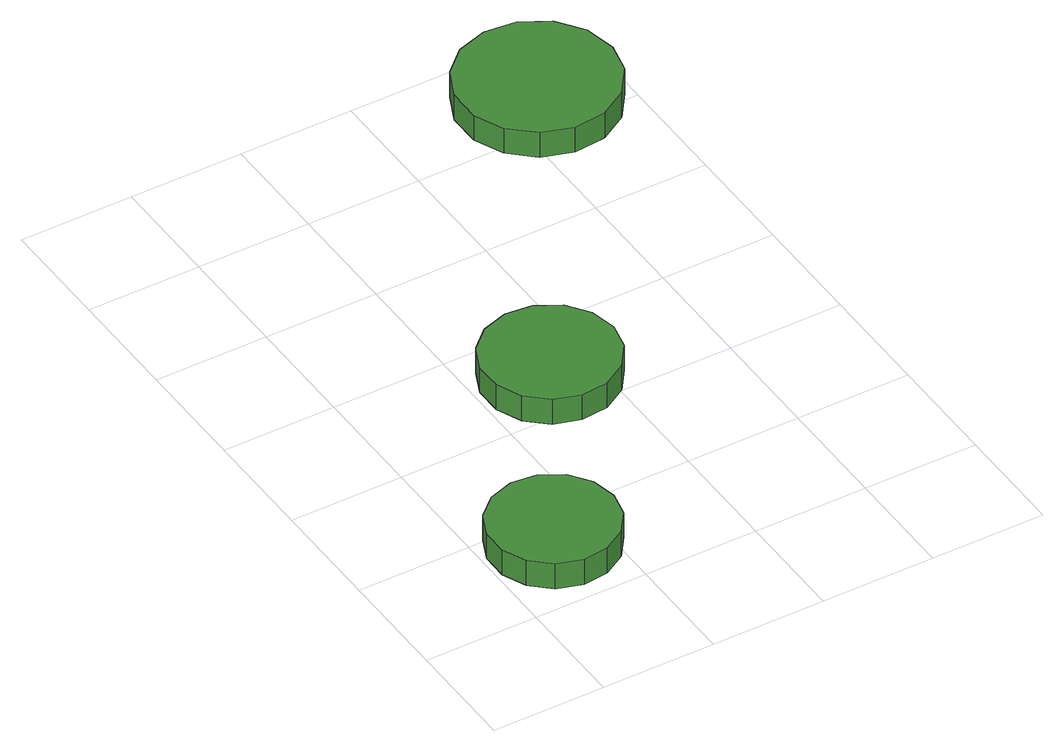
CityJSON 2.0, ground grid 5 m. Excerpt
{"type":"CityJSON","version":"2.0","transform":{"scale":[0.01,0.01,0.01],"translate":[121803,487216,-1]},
"CityObjects":{
"tree1":{"type":"SolitaryVegetationObject","attributes":{"function":"something"},"geometry":[{"type":"MultiSurface","lod":"1","boundaries":[[[0,1,2,3,4,5,6,7,8,9,10,11,12,13,14]],[[15,16,17,18,19,20,21,22,23,24,25,26,27,28,29]],[[0,29,28,1]],[[1,28,27,2]],[[2,27,26,3]],[[3,26,25,4]],[[4,25,24,5]],[[5,24,23,6]],[[6,23,22,7]],[[7,22,21,8]],[[8,21,20,9]],[[9,20,19,10]],[[10,19,18,11]],[[11,18,17,12]],[[12,17,16,13]],[[13,16,15,14]],[[14,15,29,0]]]}]},
"tree2":{"type":"SolitaryVegetationObject","attributes":{"function":"something"},"geometry":[{"type":"MultiSurface","lod":"1","boundaries":[[[30,31,32,33,34,35,36,37,38,39,40,41,42,43,44]],[[45,46,47,48,49,50,51,52,53,54,55,56,57,58,59]],[[30,59,58,31]],[[31,58,57,32]],[[32,57,56,33]],[[33,56,55,34]],[[34,55,54,35]],[[35,54,53,36]],[[36,53,52,37]],[[37,52,51,38]],[[38,51,50,39]],[[39,50,49,40]],[[40,49,48,41]],[[41,48,47,42]],[[42,47,46,43]],[[43,46,45,44]],[[44,45,59,30]]]}]},
"tree3":{"type":"SolitaryVegetationObject","attributes":{"function":"something"},"geometry":[{"type":"MultiSurface","lod":"1","boundaries":[[[60,61,62,63,64,65,66,67,68,69,70,71,72,73,74]],[[75,76,77,78,79,80,81,82,83,84,85,86,87,88,89]],[[60,89,88,61]],[[61,88,87,62]],[[62,87,86,63]],[[63,86,85,64]],[[64,85,84,65]],[[65,84,83,66]],[[66,83,82,67]],[[67,82,81,68]],[[68,81,80,69]],[[69,80,79,70]],[[70,79,78,71]],[[71,78,77,72]],[[72,77,76,73]],[[73,76,75,74]],[[74,75,89,60]]]}]}
},
"vertices":[
[567,346,188],[543,458,188],[476,551,188],[377,608,188],[264,620,188],[155,584,188],[70,508,188],[24,404,188],[24,289,188],[70,185,188],[155,108,188],[264,73,188],[377,85,188],[476,142,188],[543,235,188],[543,235,63],[476,142,63],[377,85,63],[264,73,63],[155,108,63],[70,185,63],[24,289,63],[24,404,63],[70,508,63],[155,584,63],[264,620,63],[377,608,63],[476,551,63],[543,458,63],[567,346,63],
[1092,1200,206],[1067,1318,206],[996,1415,206],[892,1475,206],[772,1488,206],[657,1451,206],[568,1370,206],[519,1260,206],[519,1139,206],[568,1029,206],[657,949,206],[772,912,206],[892,924,206],[996,984,206],[1067,1082,206],[1067,1082,81],[996,984,81],[892,924,81],[772,912,81],[657,949,81],[568,1029,81],[519,1139,81],[519,1260,81],[568,1370,81],[657,1451,81],[772,1488,81],[892,1475,81],[996,1415,81],[1067,1318,81],[1092,1200,81],
[1957,2618,240],[1928,2758,240],[1844,2873,240],[1721,2944,240],[1579,2958,240],[1444,2915,240],[1339,2819,240],[1281,2690,240],[1281,2547,240],[1339,2418,240],[1444,2322,240],[1579,2278,240],[1721,2293,240],[1844,2364,240],[1928,2479,240],[1928,2479,115],[1844,2364,115],[1721,2293,115],[1579,2278,115],[1444,2322,115],[1339,2418,115],[1281,2547,115],[1281,2690,115],[1339,2819,115],[1444,2915,115],[1579,2958,115],[1721,2944,115],[1844,2873,115],[1928,2758,115],[1957,2618,115]
]}
